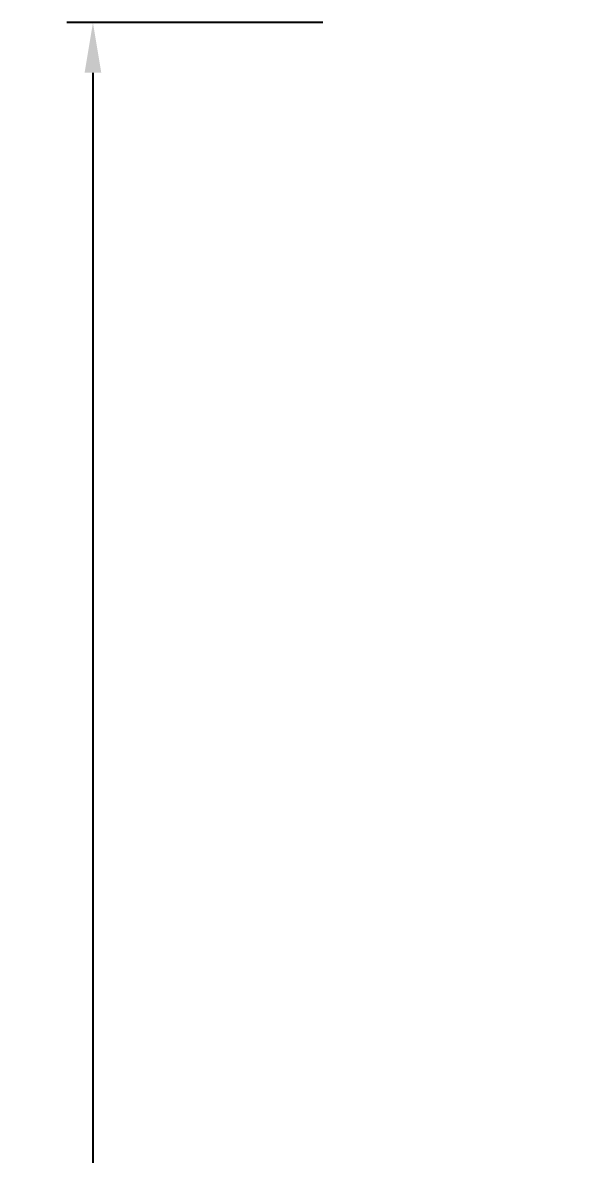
# Model space of a CAD drawing. Header units: millimetres. Extents: x -9013 to 516, y -36629 to 6082.
# Drawn here: x -5250 to -4972, y -19025 to -18460 of the extents above; entities that cross this region are included whole.
import ezdxf

# ---------------------------------------------------------------- set-up
doc = ezdxf.new("R2010")
doc.units = ezdxf.units.MM
doc.header["$LTSCALE"] = 0.05
doc.layers.get('0').update_dxf_attribs({"lineweight": 18})
doc.layers.get('Defpoints').update_dxf_attribs({"color": 140, "lineweight": 18})
doc.styles.add('trebuchet_MS', font='trebuc.ttf')
doc.dimstyles.new('MGP', dxfattribs={"dimtxt": 2.5, "dimasz": 2.5, "dimexe": 1.25, "dimexo": 0.625, "dimtad": 1, "dimdec": 0, "dimtxsty": 'trebuchet_MS', "dimcen": 2.5, "dimclrt": 7, "dimadec": 0, "dimazin": 0, "dimtfac": 1, "dimtdec": 0, "dimtmove": 0, "dimatfit": 3, "dimfxl": 1.148294, "dimfxlon": 1, "dimarcsym": 2})

# ---------------------------------------------------------------- blocks, each defined once
blk = doc.blocks.new('*D498')
at = {"color": 0, "lineweight": -2, "transparency": 16777216}
for p, q in [((-5099.77, -18459.96), (-5227.6, -18459.96)), ((-5214.6, -18484.96), (-5214.6, -20784.96)), ((-5099.77, -20809.96), (-5227.6, -20809.96))]:
    blk.add_line(p, q, dxfattribs=at)
at = {"color": 0, "transparency": 16777216}
for points in [[(-5218.76, -18484.96), (-5210.43, -18484.96), (-5214.6, -18459.96)], [(-5218.76, -20784.96), (-5210.43, -20784.96), (-5214.6, -20809.96)]]:
    blk.add_solid(points, dxfattribs=at)
at = {"layer": 'Defpoints', "color": 0, "transparency": 16777216}
for p in [(-4847.85, -18459.96), (-5214.6, -20809.96), (-4847.85, -20809.96)]:
    blk.add_point(p, dxfattribs=at)
at = {"color": 7, "transparency": 16777216, "insert": (-5233.32, -19634.96), "char_height": 25, "attachment_point": 5, "rotation": 90, "style": 'trebuchet_MS'}
blk.add_mtext('2350', dxfattribs=at)

msp = doc.modelspace()

# ---------------------------------------------------------------- dimensions: what is measured, and where the dimension line sits
dim = msp.add_linear_dim(base=(-5214.6, -20809.96), p1=(-4847.85, -18459.96), p2=(-4847.85, -20809.96), angle=90, dimstyle='MGP', override={"dimscale": 100, "dimtxt": 0.25, "dimasz": 0.25, "dimexe": 0.13, "dimexo": 0.06, "dimgap": 0.06, "dimarcsym": 1})
dim.commit()
dim.dimension.update_dxf_attribs({"geometry": '*D498', "text_midpoint": (-5233.32, -19634.96)})

doc.saveas('drawing.dxf')
